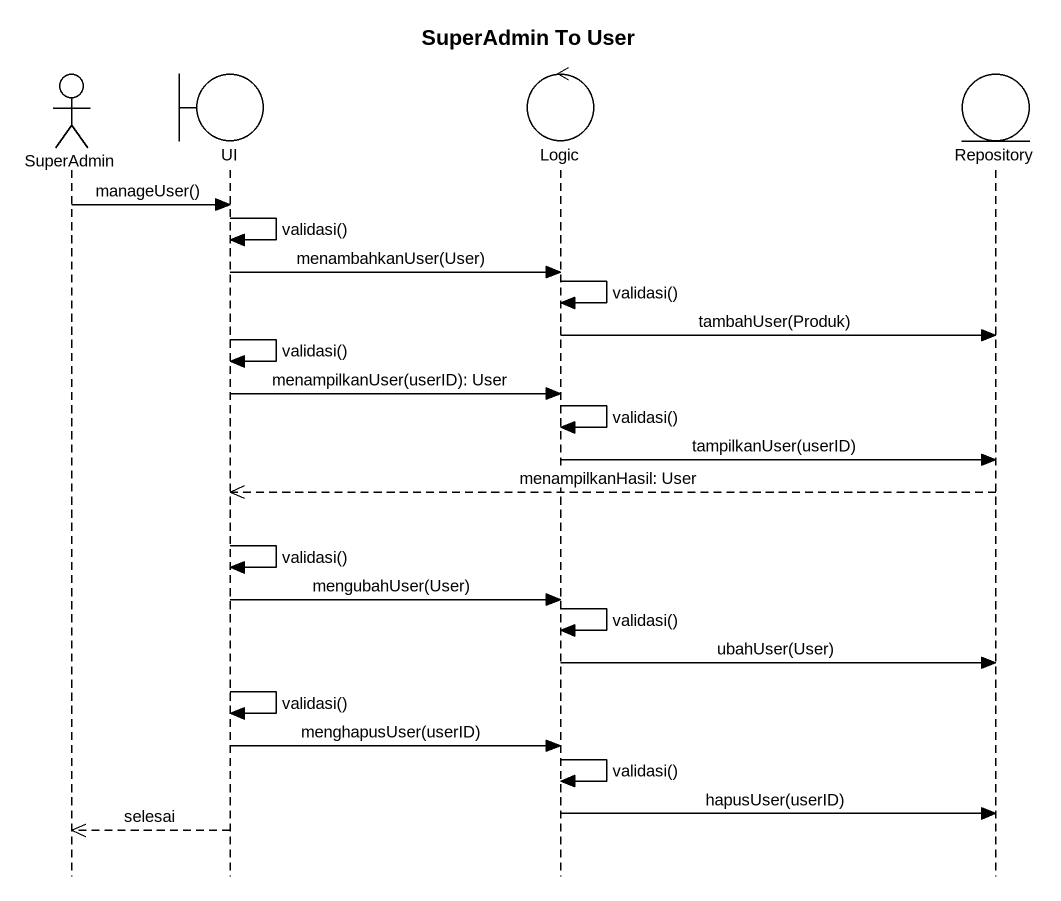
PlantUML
@startuml
title SuperAdmin To User
hide footbox
actor SuperAdmin
boundary UI
control Logic
entity Repository

SuperAdmin -> UI : manageUser()
UI -> UI : validasi()
UI -> Logic : menambahkanUser(User)
Logic -> Logic : validasi()
Logic -> Repository : tambahUser(Produk)
UI -> UI : validasi()
UI -> Logic : menampilkanUser(userID): User
Logic -> Logic : validasi()
Logic -> Repository : tampilkanUser(userID)
Repository -->> UI : menampilkanHasil: User
UI -> UI : validasi()
UI -> Logic : mengubahUser(User)
Logic -> Logic : validasi()
Logic -> Repository : ubahUser(User)
UI -> UI : validasi()
UI -> Logic : menghapusUser(userID)
Logic -> Logic : validasi()
Logic -> Repository : hapusUser(userID)
UI -->> SuperAdmin : selesai
@enduml
